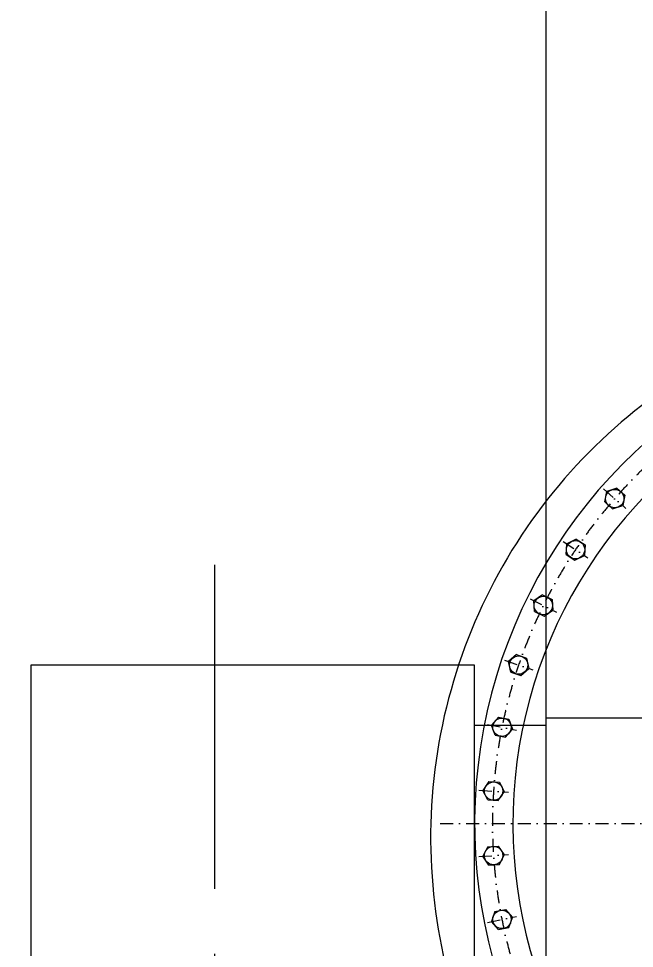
# Model space of a CAD drawing. Header units: millimetres. Extents: x 3 to 671030, y 2 to 511260.
# Drawn here: x 111519 to 126853, y 111891 to 135023 of the extents above; entities that cross this region are included whole.
import ezdxf

# ---------------------------------------------------------------- set-up
doc = ezdxf.new("R2010")
doc.units = ezdxf.units.MM
doc.header["$LTSCALE"] = 25.4
doc.linetypes.add('CENTER', pattern=[50.8, 31.75, -6.35, 6.35, -6.35])
doc.linetypes.add('DASHDOT', pattern=[25.4, 12.7, -6.35, 0, -6.35])
doc.layers.add('CAXA1', color=5, linetype='CENTER', lineweight=5)
doc.layers.add('EB0_1', color=7, linetype='Continuous', lineweight=5)
doc.styles.add('Roman', font='arial.ttf')

msp = doc.modelspace()

# ---------------------------------------------------------------- linework, layer by layer
at = {"color": 7, "lineweight": 5}
for p, q in [((124652.55, 99632.31), (124652.55, 140399.31)), ((126413.84, 123340.78), (126163.88, 123255.93)), ((126413.84, 123340.78), (126612.29, 123166.74)), ((126112.38, 122997.04), (126163.88, 123255.93)), ((126612.29, 123166.74), (126560.8, 122907.84)), ((126612.29, 123166.74), (126612.29, 123166.73)), ((126112.38, 122997.04), (126310.84, 122822.99)), ((126310.84, 122822.99), (126560.8, 122907.84)), ((125149.42, 121693.56), (125166.68, 121956.96)), ((125403.43, 122073.7), (125166.68, 121956.96)), ((125403.43, 122073.7), (125622.91, 121927.05)), ((125622.91, 121927.05), (125605.64, 121663.65)), ((125622.91, 121927.05), (125622.9, 121927.05)), ((125149.42, 121693.56), (125368.9, 121546.91)), ((125368.9, 121546.91), (125605.64, 121663.65)), ((124567.05, 120685.58), (124347.57, 120538.93)), ((124364.83, 120275.53), (124347.57, 120538.93)), ((124567.05, 120685.58), (124803.79, 120568.84)), ((124803.79, 120568.84), (124821.05, 120305.44)), ((124803.79, 120568.84), (124803.79, 120568.83)), ((124601.58, 120158.79), (124821.05, 120305.44)), ((124364.83, 120275.53), (124601.58, 120158.79)), ((123919.01, 119200.17), (123720.55, 119026.13)), ((123919.01, 119200.17), (124168.97, 119115.32)), ((122874.55, 118936.31), (111825.55, 118936.31)), ((111825.55, 118936.31), (111825.55, 108903.31)), ((122874.55, 108903.31), (122874.55, 118936.31)), ((123772.05, 118767.23), (123720.55, 119026.13)), ((124168.97, 119115.32), (124220.46, 118856.43)), ((124168.97, 119115.32), (124168.97, 119115.32)), ((123772.05, 118767.23), (124022, 118682.39)), ((124022, 118682.39), (124220.46, 118856.43)), ((123470.4, 117642.88), (123296.36, 117444.42)), ((123470.4, 117642.88), (123729.3, 117591.38)), ((123729.3, 117591.38), (123814.14, 117341.43)), ((123729.3, 117591.38), (123729.3, 117591.38)), ((146496.55, 117622.59), (124652.55, 117622.59)), ((124652.55, 117435.02), (122874.55, 117435.02)), ((123381.21, 117194.46), (123296.36, 117444.42)), ((123640.1, 117142.97), (123814.14, 117341.43)), ((123381.21, 117194.46), (123640.1, 117142.97)), ((123228.9, 116040.36), (123082.25, 115820.88)), ((123228.9, 116040.36), (123492.3, 116023.09)), ((123492.3, 116023.09), (123609.05, 115786.35)), ((123492.3, 116023.09), (123492.3, 116023.09)), ((123199, 115584.13), (123082.25, 115820.88)), ((123462.4, 115566.87), (123609.05, 115786.35)), ((123199, 115584.13), (123462.4, 115566.87)), ((123198.64, 114420.02), (123081.89, 114183.28)), ((123198.64, 114420.02), (123462.04, 114437.28)), ((123462.04, 114437.28), (123608.69, 114217.8)), ((123462.04, 114437.28), (123462.04, 114437.28)), ((123228.54, 113963.8), (123081.89, 114183.28)), ((123491.94, 113981.06), (123608.69, 114217.8)), ((123228.54, 113963.8), (123491.94, 113981.06)), ((123380.13, 112809.59), (123295.28, 112559.64)), ((123380.13, 112809.59), (123639.02, 112861.09)), ((123639.02, 112861.09), (123813.06, 112662.63)), ((123639.02, 112861.09), (123639.02, 112861.09)), ((123728.21, 112412.68), (123813.06, 112662.63)), ((123469.32, 112361.18), (123295.28, 112559.64)), ((123469.32, 112361.18), (123728.21, 112412.68))]:
    msp.add_line(p, q, dxfattribs=at)
at = {"color": 7, "linetype": 'DASHDOT', "lineweight": 5}
for p, q in [((126084.75, 123325.31), (126639.64, 122838.69)), ((125079.17, 122015.42), (125692.84, 121605.38)), ((124253.18, 120585.47), (124915.11, 120259.04)), ((123620.89, 119059.95), (124319.77, 118822.71)), ((123193.14, 117464.94), (123917.01, 117320.96)), ((122977.23, 115827.75), (123713.7, 115779.48)), ((122014.98, 114999.31), (150345.04, 114999.31)), ((122976.87, 114176.38), (123713.34, 114224.66)), ((123192.06, 112539.1), (123915.93, 112683.08))]:
    msp.add_line(p, q, dxfattribs=at)
at = {"color": 7, "lineweight": 5}
for centre in [(126362.34, 123081.89), (125386.16, 121810.31), (124584.31, 120422.19), (123970.51, 118941.28), (123555.25, 117392.92), (123345.65, 115803.61), (123345.29, 114200.54), (123554.17, 112611.14)]:
    msp.add_circle(centre, 228.6, dxfattribs=at)
for radius, start, end in [(12700, 41.174058, 233.370693), (11747.5, 45.309128, 230.221603)]:
    msp.add_arc((135574.55, 114999.31), radius, start, end, dxfattribs=at)
at = {"color": 7, "linetype": 'DASHDOT', "lineweight": 5}
msp.add_arc((135574.55, 114999.31), 12255.5, 43.017887, 231.977074, dxfattribs=at)
at = {"layer": 'CAXA1', "linetype": 'CENTER', "lineweight": 5, "ltscale": 10}
msp.add_line((116397.55, 121435.82), (116397.55, 99965.99), dxfattribs=at)
at = {"layer": 'EB0_1', "color": 7, "linetype": 'Continuous', "lineweight": 5}
msp.add_open_spline([(142484.07, 125980.24), (142347.56, 126072.33), (141227.36, 126795.18), (138949.98, 127763.7), (135537.7, 128375.81), (132091.24, 127973.13), (128798.17, 126730.42), (125921.95, 124644.94), (123665.63, 121869.79), (122196.44, 118579.91), (121624.09, 115029.25), (122010.14, 111397.97), (123293.6, 107944.92), (125484.53, 104932.12), (128382.42, 102578.97), (131814.76, 101033.18), (135579.09, 100438.25), (139373.89, 100836.74), (142960.81, 102215.05), (146089.32, 104490.36), (148527.84, 107502.06), (150119.05, 111083.65), (150541.65, 113677.06), (150591.62, 114999.31)], degree=3, knots=[0, 0, 0, 0, 419.10359707, 3392.99379749, 6215.37450072, 9149.02342903, 12103.33671848, 15079.87229539, 18078.64241157, 21099.66924128, 24142.91888491, 27118.47696268, 30293.75321909, 33403.69575067, 36481.23010109, 39689.58186516, 42866.24052022, 46065.15684254, 49286.2972383, 52529.67301088, 55795.30676871, 59028.98747378, 62395.02750358, 62395.02750358, 62395.02750358, 62395.02750358], dxfattribs=at)

# ---------------------------------------------------------------- texts
at = {"color": 7, "lineweight": 5, "insert": (68923.56, 147249.22), "char_height": 3810, "attachment_point": 1, "style": 'Roman'}
msp.add_mtext('BLOWER OUTLET\\PADJUSTABLE EVERY \\P15%%D RADIALLY', dxfattribs=at)

doc.saveas('drawing.dxf')
